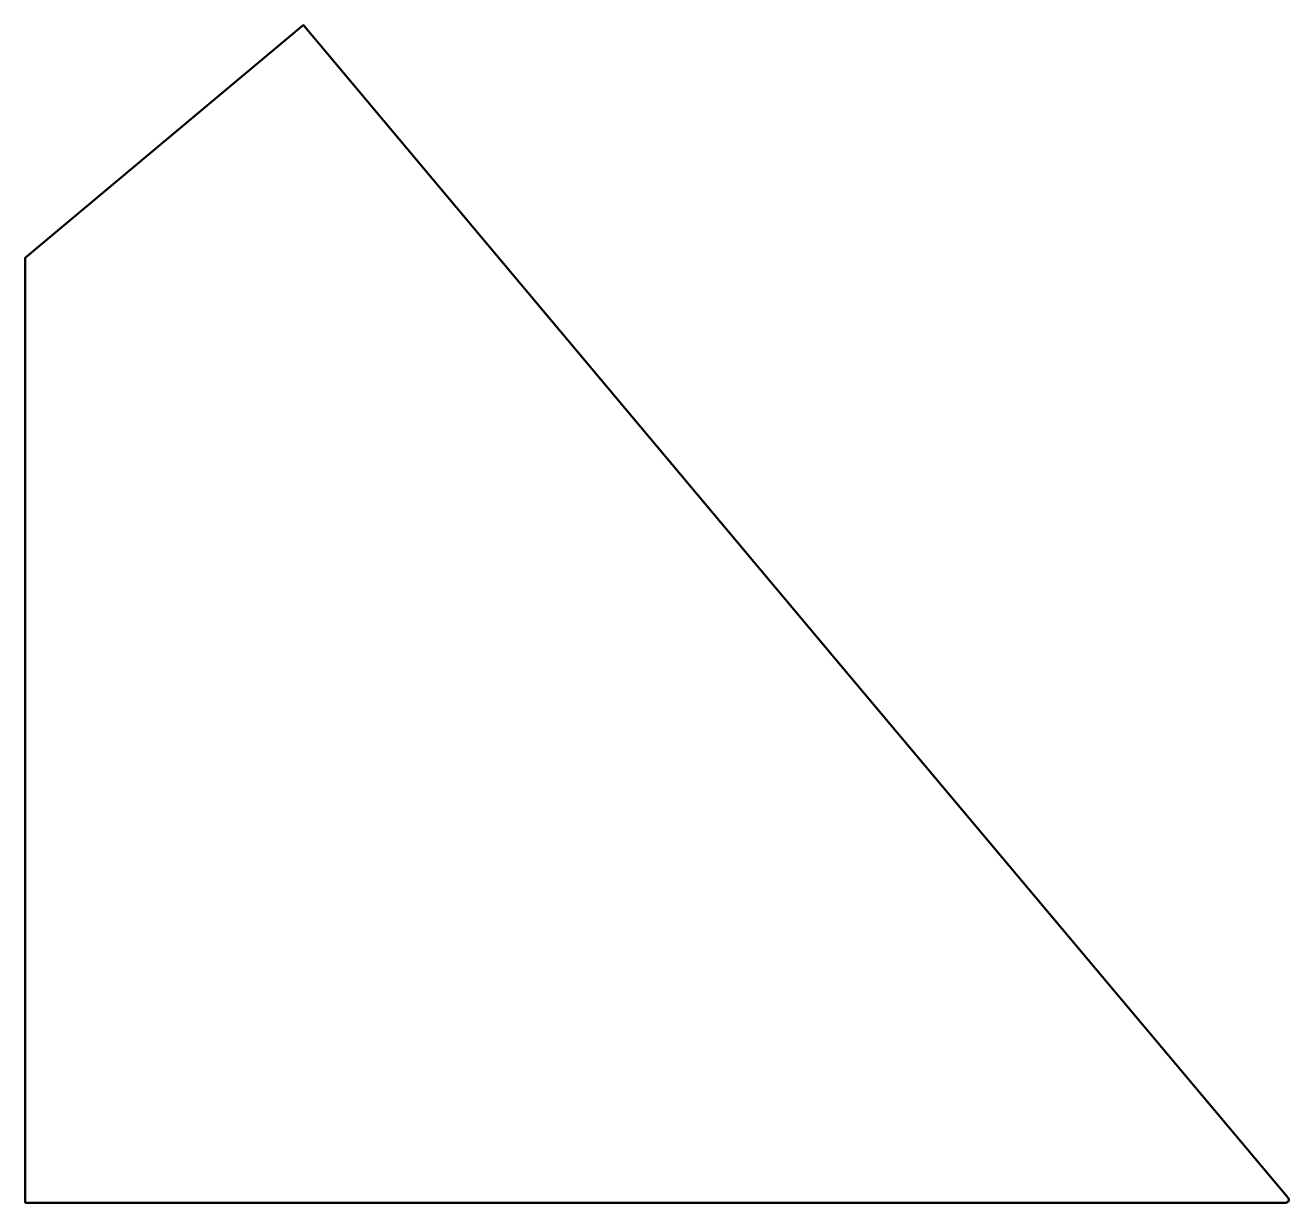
# Model space of a CAD drawing. Header units: millimetres. Extents: x 0 to 1283, y -960 to 237.
import ezdxf

# ---------------------------------------------------------------- set-up
doc = ezdxf.new("R2010")
doc.units = ezdxf.units.MM
doc.layers.add('IV_OUTER_PROFILE', color=7, linetype='Continuous', lineweight=50)

msp = doc.modelspace()

# ---------------------------------------------------------------- linework, layer by layer
at = {"layer": 'IV_OUTER_PROFILE'}
for p, q in [((0, 0.2), (282.3, 236.6)), ((282.3, 236.6), (282.5, 236.6)), ((559.9, -93.9), (282.5, 236.6)), ((0, 0), (0, 0.2)), ((0, 0), (0, -960)), ((837.4, -424.6), (559.9, -93.9)), ((837.4, -424.6), (1282.7, -955.1)), ((1280.3, -960), (0, -960)), ((1280.3, -960), (1280.4, -960)), ((1280.4, -960), (1281.2, -959.9)), ((1281.2, -959.9), (1282, -959.5)), ((1282, -959.5), (1282.7, -959)), ((1283.2, -955.8), (1282.7, -955.1)), ((1282.7, -959), (1283.1, -958.3)), ((1283.1, -958.3), (1283.4, -957.5)), ((1283.4, -956.6), (1283.2, -955.8)), ((1283.4, -957.5), (1283.4, -956.6))]:
    msp.add_line(p, q, dxfattribs=at)

doc.saveas('drawing.dxf')
